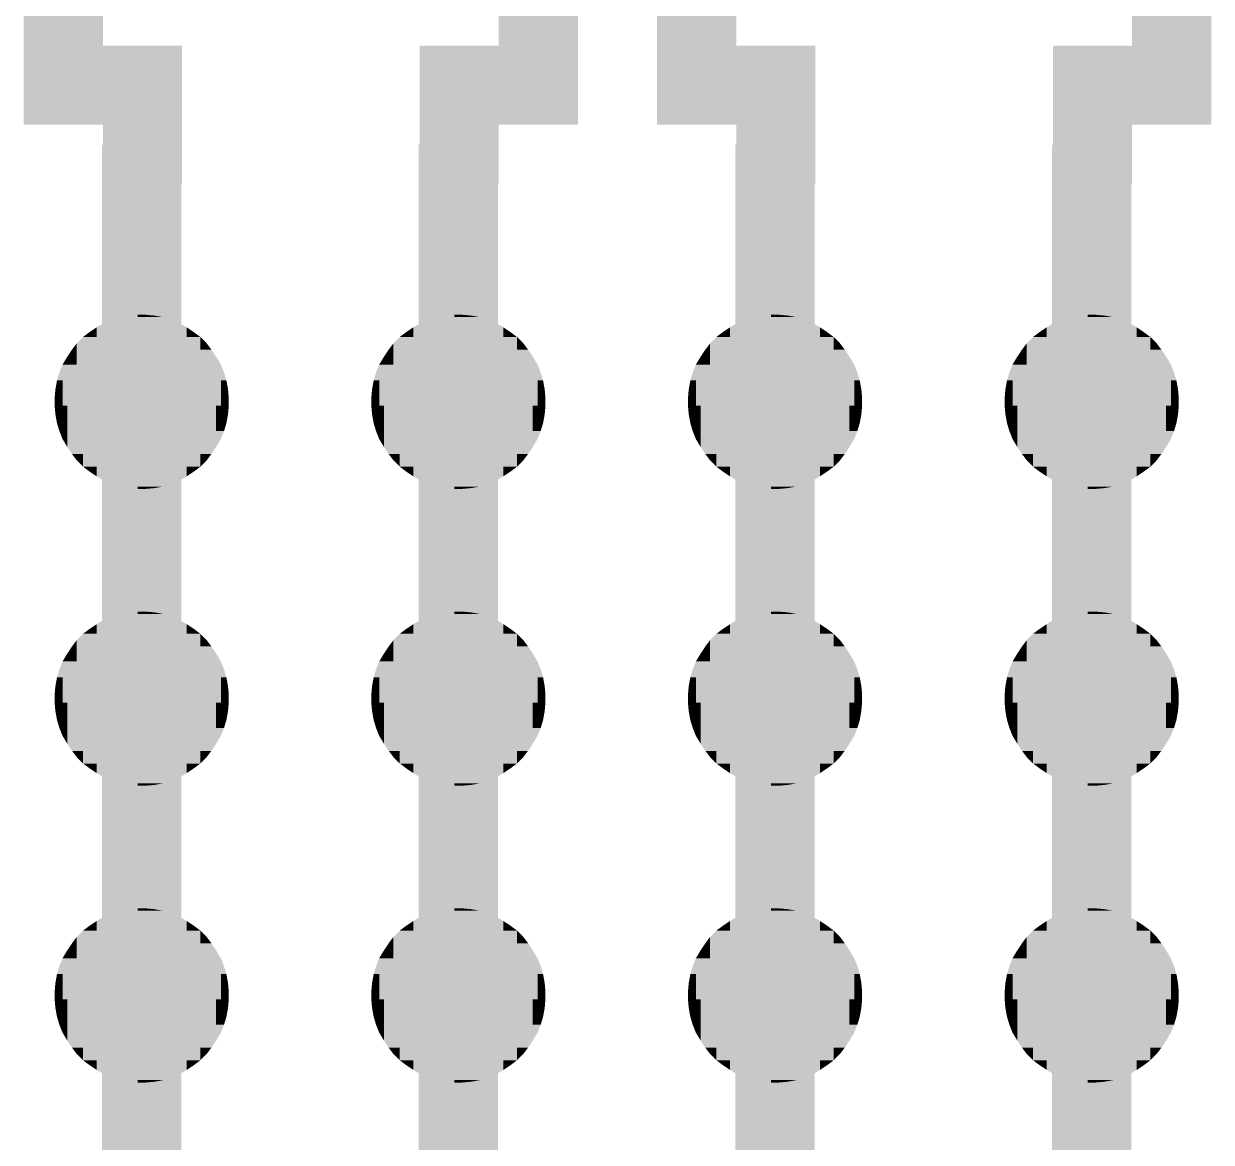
# Model space of a CAD drawing. Extents: x -40166 to 40284, y -45890 to 44060.
# Drawn here: x 4260 to 5760, y 15325 to 16738 of the extents above; entities that cross this region are included whole.
import ezdxf

# ---------------------------------------------------------------- set-up
doc = ezdxf.new("R2010")
doc.units = 0
for name, color, linetype in [('10', 12, 'CONTINUOUS'), ('11', 13, 'CONTINUOUS'), ('12', 14, 'CONTINUOUS'), ('13', 15, 'CONTINUOUS'), ('14', 16, 'CONTINUOUS'), ('15', 17, 'CONTINUOUS'), ('16', 18, 'CONTINUOUS'), ('17', 19, 'CONTINUOUS'), ('18', 20, 'CONTINUOUS'), ('19', 21, 'CONTINUOUS'), ('20', 22, 'CONTINUOUS'), ('21', 23, 'CONTINUOUS'), ('22', 24, 'CONTINUOUS'), ('23', 25, 'CONTINUOUS'), ('24', 26, 'CONTINUOUS'), ('25', 27, 'CONTINUOUS'), ('26', 28, 'CONTINUOUS'), ('27', 29, 'CONTINUOUS'), ('28', 30, 'CONTINUOUS'), ('29', 31, 'CONTINUOUS'), ('3', 6, 'CONTINUOUS'), ('30', 32, 'CONTINUOUS'), ('31', 33, 'CONTINUOUS'), ('32', 34, 'CONTINUOUS'), ('33', 35, 'CONTINUOUS'), ('34', 36, 'CONTINUOUS'), ('35', 37, 'CONTINUOUS'), ('36', 38, 'CONTINUOUS'), ('37', 39, 'CONTINUOUS'), ('38', 40, 'CONTINUOUS'), ('39', 41, 'CONTINUOUS'), ('40', 42, 'CONTINUOUS'), ('41', 43, 'CONTINUOUS'), ('42', 44, 'CONTINUOUS'), ('43', 45, 'CONTINUOUS'), ('44', 46, 'CONTINUOUS'), ('45', 47, 'CONTINUOUS'), ('46', 48, 'CONTINUOUS'), ('47', 49, 'CONTINUOUS'), ('48', 50, 'CONTINUOUS'), ('49', 51, 'CONTINUOUS'), ('5', 7, 'CONTINUOUS'), ('50', 52, 'CONTINUOUS'), ('6', 8, 'CONTINUOUS'), ('7', 9, 'CONTINUOUS'), ('8', 10, 'CONTINUOUS'), ('9', 11, 'CONTINUOUS'), ('L1D0_square', 2, 'CONTINUOUS'), ('L2D0_round', 3, 'CONTINUOUS')]:
    doc.layers.add(name, color=color, linetype=linetype)

# ---------------------------------------------------------------- blocks, each defined once
blk = doc.blocks.new('CIRCLE$5')
at = {"layer": 'L1D0_square'}
for points in [[(-47, 100), (-37, 104), (-27, 100), (-27, 107)], [(-27, 107), (-16, 109), (-5, 107), (-5, 110)], [(-27, 94), (-27, 107), (-5, 94), (-5, 107)], [(-5, 107), (-5, 110), (5, 107), (5, 110)], [(-5, 94), (-5, 107), (27, 94), (27, 107)], [(5, 107), (5, 110), (16, 107), (16, 109)], [(16, 107), (16, 109), (27, 107)], [(27, 100), (27, 107), (47, 100), (37, 104)], [(-74, 82), (-66, 88), (-57, 82), (-57, 94)], [(-57, 94), (-47, 100), (-27, 94), (-27, 100)], [(-57, 74), (-57, 94), (-5, 74), (-5, 94)], [(-5, 82), (-5, 94), (57, 82), (57, 94)], [(27, 94), (27, 100), (57, 94), (47, 100)], [(57, 82), (57, 94), (74, 82), (66, 88)], [(-82, 74), (-74, 82), (-57, 74), (-57, 82)], [(-5, 66), (-5, 82), (74, 66), (74, 82)], [(74, 66), (74, 82), (88, 66), (82, 74)], [(-94, 57), (-88, 66), (-82, 57), (-82, 74)], [(-82, 47), (-82, 74), (-5, 47), (-5, 74)], [(-5, 47), (-5, 66), (88, 47), (88, 66)], [(88, 47), (88, 66), (100, 47), (94, 57)], [(-107, 27), (-104, 37), (-100, 27), (-100, 47)], [(-100, 47), (-94, 57), (-82, 47), (-82, 57)], [(-100, -5), (-100, 47), (100, -5), (100, 47)], [(100, 27), (100, 47), (107, 27), (104, 37)], [(-110, 5), (-109, 16), (-100, 5), (-100, 16)], [(-109, 16), (-107, 27), (-100, 16), (-100, 27)], [(100, 16), (100, 27), (109, 16), (107, 27)], [(100, 5), (100, 16), (110, 5), (109, 16)], [(-110, -5), (-110, 5), (-100, -5), (-100, 5)], [(100, -5), (100, 5), (110, -5), (110, 5)], [(-109, -16), (-110, -5), (-94, -16), (-94, -5)], [(-94, -57), (-94, -5), (94, -57), (94, -5)], [(94, -16), (94, -5), (109, -16), (110, -5)], [(-107, -27), (-109, -16), (-94, -27), (-94, -16)], [(-104, -37), (-107, -27), (-94, -37), (-94, -27)], [(94, -27), (94, -16), (107, -27), (109, -16)], [(94, -37), (94, -27), (104, -37), (107, -27)], [(-100, -47), (-104, -37), (-94, -47), (-94, -37)], [(94, -57), (94, -37), (100, -47), (104, -37)], [(-94, -57), (-100, -47), (-94, -47)], [(-88, -66), (-94, -57), (-74, -66), (-74, -57)], [(-74, -82), (-74, -57), (-5, -82), (-5, -57)], [(-5, -82), (-5, -57), (74, -82), (74, -57)], [(74, -66), (74, -57), (88, -66), (94, -57)], [(-82, -74), (-88, -66), (-74, -74), (-74, -66)], [(-74, -82), (-82, -74), (-74, -74)], [(74, -82), (74, -66), (82, -74), (88, -66)], [(-57, -94), (-66, -88), (-57, -82), (-74, -82)], [(-57, -94), (-57, -82), (-5, -94), (-5, -82)], [(-5, -94), (-5, -82), (57, -94), (57, -82)], [(57, -94), (57, -82), (66, -88), (74, -82)], [(-47, -100), (-57, -94), (-27, -100), (-27, -94)], [(-27, -107), (-37, -104), (-27, -100), (-47, -100)], [(-27, -107), (-27, -94), (-5, -107), (-5, -94)], [(-5, -107), (-5, -94), (27, -107), (27, -94)], [(27, -100), (27, -94), (47, -100), (57, -94)], [(27, -107), (27, -100), (37, -104), (47, -100)], [(-5, -110), (-16, -109), (-5, -107), (-27, -107)], [(-5, -110), (-5, -107), (5, -110), (5, -107)], [(5, -110), (5, -107), (16, -109), (16, -107)], [(16, -109), (16, -107), (27, -107)]]:
    blk.add_solid(points, dxfattribs=at)
blk = doc.blocks.new('chamber')
at = {"layer": '10'}
for points in [[(-85, -250), (-85, 25), (-84, -250), (-84, 25)], [(-67, -250), (-67, 25), (-66, -250), (-66, 25)]]:
    blk.add_solid(points, dxfattribs=at)
at = {"layer": '11'}
for points in [[(-86, -250), (-86, 25), (-85, -250), (-85, 25)], [(-66, -250), (-66, 25), (-65, -250), (-65, 25)]]:
    blk.add_solid(points, dxfattribs=at)
at = {"layer": '12'}
for points in [[(-87, -250), (-87, 25), (-86, -250), (-86, 25)], [(-65, -250), (-65, 25), (-64, -250), (-64, 25)]]:
    blk.add_solid(points, dxfattribs=at)
at = {"layer": '13'}
for points in [[(-88, -250), (-88, 25), (-87, -250), (-87, 25)], [(-64, -250), (-64, 25), (-63, -250), (-63, 25)]]:
    blk.add_solid(points, dxfattribs=at)
at = {"layer": '14'}
for points in [[(-89, -250), (-89, 25), (-88, -250), (-88, 25)], [(-63, -250), (-63, 25), (-62, -250), (-62, 25)]]:
    blk.add_solid(points, dxfattribs=at)
at = {"layer": '15'}
for points in [[(-90, -250), (-90, 25), (-89, -250), (-89, 25)], [(-62, -250), (-62, 25), (-61, -250), (-61, 25)]]:
    blk.add_solid(points, dxfattribs=at)
at = {"layer": '16'}
for points in [[(-91, -250), (-91, 25), (-90, -250), (-90, 25)], [(-61, -250), (-61, 25), (-60, -250), (-60, 25)]]:
    blk.add_solid(points, dxfattribs=at)
at = {"layer": '17'}
for points in [[(-92, -250), (-92, 25), (-91, -250), (-91, 25)], [(-60, -250), (-60, 25), (-59, -250), (-59, 25)]]:
    blk.add_solid(points, dxfattribs=at)
at = {"layer": '18'}
for points in [[(-93, -250), (-93, 25), (-92, -250), (-92, 25)], [(-59, -250), (-59, 25), (-58, -250), (-58, 25)]]:
    blk.add_solid(points, dxfattribs=at)
at = {"layer": '19'}
for points in [[(-94, -250), (-94, 25), (-93, -250), (-93, 25)], [(-58, -250), (-58, 25), (-57, -250), (-57, 25)]]:
    blk.add_solid(points, dxfattribs=at)
at = {"layer": '20'}
for points in [[(-95, -250), (-95, 25), (-94, -250), (-94, 25)], [(-57, -250), (-57, 25), (-56, -250), (-56, 25)]]:
    blk.add_solid(points, dxfattribs=at)
at = {"layer": '21'}
for points in [[(-96, -250), (-96, 25), (-95, -250), (-95, 25)], [(-56, -250), (-56, 25), (-55, -250), (-55, 25)]]:
    blk.add_solid(points, dxfattribs=at)
at = {"layer": '22'}
for points in [[(-97, -250), (-97, 25), (-96, -250), (-96, 25)], [(-55, -250), (-55, 25), (-54, -250), (-54, 25)]]:
    blk.add_solid(points, dxfattribs=at)
at = {"layer": '23'}
for points in [[(-98, -250), (-98, 25), (-97, -250), (-97, 25)], [(-54, -250), (-54, 25), (-53, -250), (-53, 25)]]:
    blk.add_solid(points, dxfattribs=at)
at = {"layer": '24'}
for points in [[(-99, -250), (-99, 25), (-98, -250), (-98, 25)], [(-53, -250), (-53, 25), (-52, -250), (-52, 25)]]:
    blk.add_solid(points, dxfattribs=at)
at = {"layer": '25'}
for points in [[(-100, -250), (-100, 25), (-99, -250), (-99, 25)], [(-52, -250), (-52, 25), (-51, -250), (-51, 25)]]:
    blk.add_solid(points, dxfattribs=at)
at = {"layer": '26'}
for points in [[(-101, -250), (-101, 25), (-100, -250), (-100, 25)], [(-51, -250), (-51, 25), (-50, -250), (-50, 25)]]:
    blk.add_solid(points, dxfattribs=at)
at = {"layer": '27'}
for points in [[(-102, -250), (-102, 25), (-101, -250), (-101, 25)], [(-50, -250), (-50, 25), (-49, -250), (-49, 25)]]:
    blk.add_solid(points, dxfattribs=at)
at = {"layer": '28'}
for points in [[(-103, -250), (-103, 25), (-102, -250), (-102, 25)], [(-49, -250), (-49, 25), (-48, -250), (-48, 25)]]:
    blk.add_solid(points, dxfattribs=at)
at = {"layer": '29'}
for points in [[(-104, -250), (-104, 25), (-103, -250), (-103, 25)], [(-48, -250), (-48, 25), (-47, -250), (-47, 25)]]:
    blk.add_solid(points, dxfattribs=at)
at = {"layer": '3'}
for points in [[(-78, -250), (-78, 25), (-76, -250), (-76, 25)], [(-75, -250), (-75, 25), (-73, -250), (-73, 25)]]:
    blk.add_solid(points, dxfattribs=at)
at = {"layer": '30'}
for points in [[(-105, -250), (-105, 25), (-104, -250), (-104, 25)], [(-47, -250), (-47, 25), (-46, -250), (-46, 25)]]:
    blk.add_solid(points, dxfattribs=at)
at = {"layer": '31'}
for points in [[(-106, -250), (-106, 25), (-105, -250), (-105, 25)], [(-46, -250), (-46, 25), (-45, -250), (-45, 25)]]:
    blk.add_solid(points, dxfattribs=at)
at = {"layer": '32'}
for points in [[(-107, -250), (-107, 25), (-106, -250), (-106, 25)], [(-45, -250), (-45, 25), (-44, -250), (-44, 25)]]:
    blk.add_solid(points, dxfattribs=at)
at = {"layer": '33'}
for points in [[(-108, -250), (-108, 25), (-107, -250), (-107, 25)], [(-44, -250), (-44, 25), (-43, -250), (-43, 25)]]:
    blk.add_solid(points, dxfattribs=at)
at = {"layer": '34'}
for points in [[(-109, -250), (-109, 25), (-108, -250), (-108, 25)], [(-43, -250), (-43, 25), (-42, -250), (-42, 25)]]:
    blk.add_solid(points, dxfattribs=at)
at = {"layer": '35'}
for points in [[(-110, -250), (-110, 25), (-109, -250), (-109, 25)], [(-42, -250), (-42, 25), (-41, -250), (-41, 25)]]:
    blk.add_solid(points, dxfattribs=at)
at = {"layer": '36'}
for points in [[(-111, -250), (-111, 25), (-110, -250), (-110, 25)], [(-41, -250), (-41, 25), (-40, -250), (-40, 25)]]:
    blk.add_solid(points, dxfattribs=at)
at = {"layer": '37'}
for points in [[(-112, -250), (-112, 25), (-111, -250), (-111, 25)], [(-40, -250), (-40, 25), (-39, -250), (-39, 25)]]:
    blk.add_solid(points, dxfattribs=at)
at = {"layer": '38'}
for points in [[(-113, -250), (-113, 25), (-112, -250), (-112, 25)], [(-39, -250), (-39, 25), (-38, -250), (-38, 25)]]:
    blk.add_solid(points, dxfattribs=at)
at = {"layer": '39'}
for points in [[(-114, -250), (-114, 25), (-113, -250), (-113, 25)], [(-38, -250), (-38, 25), (-37, -250), (-37, 25)]]:
    blk.add_solid(points, dxfattribs=at)
at = {"layer": '40'}
for points in [[(-115, -250), (-115, 25), (-114, -250), (-114, 25)], [(-37, -250), (-37, 25), (-36, -250), (-36, 25)]]:
    blk.add_solid(points, dxfattribs=at)
at = {"layer": '41'}
for points in [[(-116, -250), (-116, 25), (-115, -250), (-115, 25)], [(-36, -250), (-36, 25), (-35, -250), (-35, 25)]]:
    blk.add_solid(points, dxfattribs=at)
at = {"layer": '42'}
for points in [[(-117, -250), (-117, 25), (-116, -250), (-116, 25)], [(-35, -250), (-35, 25), (-34, -250), (-34, 25)]]:
    blk.add_solid(points, dxfattribs=at)
at = {"layer": '43'}
for points in [[(-118, -250), (-118, 25), (-117, -250), (-117, 25)], [(-34, -250), (-34, 25), (-33, -250), (-33, 25)]]:
    blk.add_solid(points, dxfattribs=at)
at = {"layer": '44'}
for points in [[(-119, -250), (-119, 25), (-118, -250), (-118, 25)], [(-33, -250), (-33, 25), (-32, -250), (-32, 25)]]:
    blk.add_solid(points, dxfattribs=at)
at = {"layer": '45'}
for points in [[(-120, -250), (-120, 25), (-119, -250), (-119, 25)], [(-32, -250), (-32, 25), (-31, -250), (-31, 25)]]:
    blk.add_solid(points, dxfattribs=at)
at = {"layer": '46'}
for points in [[(-121, -250), (-121, 25), (-120, -250), (-120, 25)], [(-31, -250), (-31, 25), (-30, -250), (-30, 25)]]:
    blk.add_solid(points, dxfattribs=at)
at = {"layer": '47'}
for points in [[(-122, -250), (-122, 25), (-121, -250), (-121, 25)], [(-30, -250), (-30, 25), (-29, -250), (-29, 25)]]:
    blk.add_solid(points, dxfattribs=at)
at = {"layer": '48'}
for points in [[(-123, -250), (-123, 25), (-122, -250), (-122, 25)], [(-29, -250), (-29, 25), (-28, -250), (-28, 25)]]:
    blk.add_solid(points, dxfattribs=at)
at = {"layer": '49'}
for points in [[(-124, -250), (-124, 25), (-123, -250), (-123, 25)], [(-28, -250), (-28, 25), (-27, -250), (-27, 25)]]:
    blk.add_solid(points, dxfattribs=at)
at = {"layer": '5'}
for points in [[(-80, -250), (-80, 25), (-78, -250), (-78, 25)], [(-73, -250), (-73, 25), (-71, -250), (-71, 25)]]:
    blk.add_solid(points, dxfattribs=at)
at = {"layer": '50'}
for points in [[(-125, -250), (-125, 25), (-124, -250), (-124, 25)], [(-27, -250), (-27, 25), (-26, -250), (-26, 25)], [(-26, -250), (-26, 25), (-25, -250), (-25, 25)]]:
    blk.add_solid(points, dxfattribs=at)
at = {"layer": '6'}
for points in [[(-81, -250), (-81, 25), (-80, -250), (-80, 25)], [(-71, -250), (-71, 25), (-70, -250), (-70, 25)]]:
    blk.add_solid(points, dxfattribs=at)
at = {"layer": '7'}
for points in [[(-82, -250), (-82, 25), (-81, -250), (-81, 25)], [(-70, -250), (-70, 25), (-69, -250), (-69, 25)]]:
    blk.add_solid(points, dxfattribs=at)
at = {"layer": '8'}
for points in [[(-83, -250), (-83, 25), (-82, -250), (-82, 25)], [(-69, -250), (-69, 25), (-68, -250), (-68, 25)]]:
    blk.add_solid(points, dxfattribs=at)
at = {"layer": '9'}
for points in [[(-84, -250), (-84, 25), (-83, -250), (-83, 25)], [(-68, -250), (-68, 25), (-67, -250), (-67, 25)]]:
    blk.add_solid(points, dxfattribs=at)
at = {"layer": 'L2D0_round'}
blk.add_solid([(-125, -250), (-125, 25), (-25, -250), (-25, 25)], dxfattribs=at)
blk.add_blockref('CIRCLE$5', (-75, 75))
blk = doc.blocks.new('device')
at = {"layer": '10'}
for points in [[(316, -725), (316, -450), (317, -725), (317, -450)], [(334, -725), (334, -450), (335, -725), (335, -450)], [(716, -725), (716, -450), (717, -725), (717, -450)], [(734, -725), (734, -450), (735, -725), (735, -450)], [(1116, -725), (1116, -450), (1117, -725), (1117, -450)], [(1134, -725), (1134, -450), (1135, -725), (1135, -450)], [(1516, -725), (1516, -450), (1517, -725), (1517, -450)], [(1534, -725), (1534, -450), (1535, -725), (1535, -450)]]:
    blk.add_solid(points, dxfattribs=at)
at = {"layer": '11'}
for points in [[(315, -725), (315, -450), (316, -725), (316, -450)], [(335, -725), (335, -450), (336, -725), (336, -450)], [(715, -725), (715, -450), (716, -725), (716, -450)], [(735, -725), (735, -450), (736, -725), (736, -450)], [(1115, -725), (1115, -450), (1116, -725), (1116, -450)], [(1135, -725), (1135, -450), (1136, -725), (1136, -450)], [(1515, -725), (1515, -450), (1516, -725), (1516, -450)], [(1535, -725), (1535, -450), (1536, -725), (1536, -450)]]:
    blk.add_solid(points, dxfattribs=at)
at = {"layer": '12'}
for points in [[(314, -725), (314, -450), (315, -725), (315, -450)], [(336, -725), (336, -450), (337, -725), (337, -450)], [(714, -725), (714, -450), (715, -725), (715, -450)], [(736, -725), (736, -450), (737, -725), (737, -450)], [(1114, -725), (1114, -450), (1115, -725), (1115, -450)], [(1136, -725), (1136, -450), (1137, -725), (1137, -450)], [(1514, -725), (1514, -450), (1515, -725), (1515, -450)], [(1536, -725), (1536, -450), (1537, -725), (1537, -450)]]:
    blk.add_solid(points, dxfattribs=at)
at = {"layer": '13'}
for points in [[(313, -725), (313, -450), (314, -725), (314, -450)], [(337, -725), (337, -450), (338, -725), (338, -450)], [(713, -725), (713, -450), (714, -725), (714, -450)], [(737, -725), (737, -450), (738, -725), (738, -450)], [(1113, -725), (1113, -450), (1114, -725), (1114, -450)], [(1137, -725), (1137, -450), (1138, -725), (1138, -450)], [(1513, -725), (1513, -450), (1514, -725), (1514, -450)], [(1537, -725), (1537, -450), (1538, -725), (1538, -450)]]:
    blk.add_solid(points, dxfattribs=at)
at = {"layer": '14'}
for points in [[(312, -725), (312, -450), (313, -725), (313, -450)], [(338, -725), (338, -450), (339, -725), (339, -450)], [(712, -725), (712, -450), (713, -725), (713, -450)], [(738, -725), (738, -450), (739, -725), (739, -450)], [(1112, -725), (1112, -450), (1113, -725), (1113, -450)], [(1138, -725), (1138, -450), (1139, -725), (1139, -450)], [(1512, -725), (1512, -450), (1513, -725), (1513, -450)], [(1538, -725), (1538, -450), (1539, -725), (1539, -450)]]:
    blk.add_solid(points, dxfattribs=at)
at = {"layer": '15'}
for points in [[(311, -725), (311, -450), (312, -725), (312, -450)], [(339, -725), (339, -450), (340, -725), (340, -450)], [(711, -725), (711, -450), (712, -725), (712, -450)], [(739, -725), (739, -450), (740, -725), (740, -450)], [(1111, -725), (1111, -450), (1112, -725), (1112, -450)], [(1139, -725), (1139, -450), (1140, -725), (1140, -450)], [(1511, -725), (1511, -450), (1512, -725), (1512, -450)], [(1539, -725), (1539, -450), (1540, -725), (1540, -450)]]:
    blk.add_solid(points, dxfattribs=at)
at = {"layer": '16'}
for points in [[(310, -725), (310, -450), (311, -725), (311, -450)], [(340, -725), (340, -450), (341, -725), (341, -450)], [(710, -725), (710, -450), (711, -725), (711, -450)], [(740, -725), (740, -450), (741, -725), (741, -450)], [(1110, -725), (1110, -450), (1111, -725), (1111, -450)], [(1140, -725), (1140, -450), (1141, -725), (1141, -450)], [(1510, -725), (1510, -450), (1511, -725), (1511, -450)], [(1540, -725), (1540, -450), (1541, -725), (1541, -450)]]:
    blk.add_solid(points, dxfattribs=at)
at = {"layer": '17'}
for points in [[(309, -725), (309, -450), (310, -725), (310, -450)], [(341, -725), (341, -450), (342, -725), (342, -450)], [(709, -725), (709, -450), (710, -725), (710, -450)], [(741, -725), (741, -450), (742, -725), (742, -450)], [(1109, -725), (1109, -450), (1110, -725), (1110, -450)], [(1141, -725), (1141, -450), (1142, -725), (1142, -450)], [(1509, -725), (1509, -450), (1510, -725), (1510, -450)], [(1541, -725), (1541, -450), (1542, -725), (1542, -450)]]:
    blk.add_solid(points, dxfattribs=at)
at = {"layer": '18'}
for points in [[(308, -725), (308, -450), (309, -725), (309, -450)], [(342, -725), (342, -450), (343, -725), (343, -450)], [(708, -725), (708, -450), (709, -725), (709, -450)], [(742, -725), (742, -450), (743, -725), (743, -450)], [(1108, -725), (1108, -450), (1109, -725), (1109, -450)], [(1142, -725), (1142, -450), (1143, -725), (1143, -450)], [(1508, -725), (1508, -450), (1509, -725), (1509, -450)], [(1542, -725), (1542, -450), (1543, -725), (1543, -450)]]:
    blk.add_solid(points, dxfattribs=at)
at = {"layer": '19'}
for points in [[(307, -725), (307, -450), (308, -725), (308, -450)], [(343, -725), (343, -450), (344, -725), (344, -450)], [(707, -725), (707, -450), (708, -725), (708, -450)], [(743, -725), (743, -450), (744, -725), (744, -450)], [(1107, -725), (1107, -450), (1108, -725), (1108, -450)], [(1143, -725), (1143, -450), (1144, -725), (1144, -450)], [(1507, -725), (1507, -450), (1508, -725), (1508, -450)], [(1543, -725), (1543, -450), (1544, -725), (1544, -450)]]:
    blk.add_solid(points, dxfattribs=at)
at = {"layer": '20'}
for points in [[(306, -725), (306, -450), (307, -725), (307, -450)], [(344, -725), (344, -450), (345, -725), (345, -450)], [(706, -725), (706, -450), (707, -725), (707, -450)], [(744, -725), (744, -450), (745, -725), (745, -450)], [(1106, -725), (1106, -450), (1107, -725), (1107, -450)], [(1144, -725), (1144, -450), (1145, -725), (1145, -450)], [(1506, -725), (1506, -450), (1507, -725), (1507, -450)], [(1544, -725), (1544, -450), (1545, -725), (1545, -450)]]:
    blk.add_solid(points, dxfattribs=at)
at = {"layer": '21'}
for points in [[(305, -725), (305, -450), (306, -725), (306, -450)], [(345, -725), (345, -450), (346, -725), (346, -450)], [(705, -725), (705, -450), (706, -725), (706, -450)], [(745, -725), (745, -450), (746, -725), (746, -450)], [(1105, -725), (1105, -450), (1106, -725), (1106, -450)], [(1145, -725), (1145, -450), (1146, -725), (1146, -450)], [(1505, -725), (1505, -450), (1506, -725), (1506, -450)], [(1545, -725), (1545, -450), (1546, -725), (1546, -450)]]:
    blk.add_solid(points, dxfattribs=at)
at = {"layer": '22'}
for points in [[(304, -725), (304, -450), (305, -725), (305, -450)], [(346, -725), (346, -450), (347, -725), (347, -450)], [(704, -725), (704, -450), (705, -725), (705, -450)], [(746, -725), (746, -450), (747, -725), (747, -450)], [(1104, -725), (1104, -450), (1105, -725), (1105, -450)], [(1146, -725), (1146, -450), (1147, -725), (1147, -450)], [(1504, -725), (1504, -450), (1505, -725), (1505, -450)], [(1546, -725), (1546, -450), (1547, -725), (1547, -450)]]:
    blk.add_solid(points, dxfattribs=at)
at = {"layer": '23'}
for points in [[(303, -725), (303, -450), (304, -725), (304, -450)], [(347, -725), (347, -450), (348, -725), (348, -450)], [(703, -725), (703, -450), (704, -725), (704, -450)], [(747, -725), (747, -450), (748, -725), (748, -450)], [(1103, -725), (1103, -450), (1104, -725), (1104, -450)], [(1147, -725), (1147, -450), (1148, -725), (1148, -450)], [(1503, -725), (1503, -450), (1504, -725), (1504, -450)], [(1547, -725), (1547, -450), (1548, -725), (1548, -450)]]:
    blk.add_solid(points, dxfattribs=at)
at = {"layer": '24'}
for points in [[(302, -725), (302, -450), (303, -725), (303, -450)], [(348, -725), (348, -450), (349, -725), (349, -450)], [(702, -725), (702, -450), (703, -725), (703, -450)], [(748, -725), (748, -450), (749, -725), (749, -450)], [(1102, -725), (1102, -450), (1103, -725), (1103, -450)], [(1148, -725), (1148, -450), (1149, -725), (1149, -450)], [(1502, -725), (1502, -450), (1503, -725), (1503, -450)], [(1548, -725), (1548, -450), (1549, -725), (1549, -450)]]:
    blk.add_solid(points, dxfattribs=at)
at = {"layer": '25'}
for points in [[(301, -725), (301, -450), (302, -725), (302, -450)], [(349, -725), (349, -450), (350, -725), (350, -450)], [(701, -725), (701, -450), (702, -725), (702, -450)], [(749, -725), (749, -450), (750, -725), (750, -450)], [(1101, -725), (1101, -450), (1102, -725), (1102, -450)], [(1149, -725), (1149, -450), (1150, -725), (1150, -450)], [(1501, -725), (1501, -450), (1502, -725), (1502, -450)], [(1549, -725), (1549, -450), (1550, -725), (1550, -450)]]:
    blk.add_solid(points, dxfattribs=at)
at = {"layer": '26'}
for points in [[(300, -725), (300, -450), (301, -725), (301, -450)], [(350, -725), (350, -450), (351, -725), (351, -450)], [(700, -725), (700, -450), (701, -725), (701, -450)], [(750, -725), (750, -450), (751, -725), (751, -450)], [(1100, -725), (1100, -450), (1101, -725), (1101, -450)], [(1150, -725), (1150, -450), (1151, -725), (1151, -450)], [(1500, -725), (1500, -450), (1501, -725), (1501, -450)], [(1550, -725), (1550, -450), (1551, -725), (1551, -450)]]:
    blk.add_solid(points, dxfattribs=at)
at = {"layer": '27'}
for points in [[(299, -725), (299, -450), (300, -725), (300, -450)], [(351, -725), (351, -450), (352, -725), (352, -450)], [(699, -725), (699, -450), (700, -725), (700, -450)], [(751, -725), (751, -450), (752, -725), (752, -450)], [(1099, -725), (1099, -450), (1100, -725), (1100, -450)], [(1151, -725), (1151, -450), (1152, -725), (1152, -450)], [(1499, -725), (1499, -450), (1500, -725), (1500, -450)], [(1551, -725), (1551, -450), (1552, -725), (1552, -450)]]:
    blk.add_solid(points, dxfattribs=at)
at = {"layer": '28'}
for points in [[(298, -725), (298, -450), (299, -725), (299, -450)], [(352, -725), (352, -450), (353, -725), (353, -450)], [(698, -725), (698, -450), (699, -725), (699, -450)], [(752, -725), (752, -450), (753, -725), (753, -450)], [(1098, -725), (1098, -450), (1099, -725), (1099, -450)], [(1152, -725), (1152, -450), (1153, -725), (1153, -450)], [(1498, -725), (1498, -450), (1499, -725), (1499, -450)], [(1552, -725), (1552, -450), (1553, -725), (1553, -450)]]:
    blk.add_solid(points, dxfattribs=at)
at = {"layer": '29'}
for points in [[(297, -725), (297, -450), (298, -725), (298, -450)], [(353, -725), (353, -450), (354, -725), (354, -450)], [(697, -725), (697, -450), (698, -725), (698, -450)], [(753, -725), (753, -450), (754, -725), (754, -450)], [(1097, -725), (1097, -450), (1098, -725), (1098, -450)], [(1153, -725), (1153, -450), (1154, -725), (1154, -450)], [(1497, -725), (1497, -450), (1498, -725), (1498, -450)], [(1553, -725), (1553, -450), (1554, -725), (1554, -450)]]:
    blk.add_solid(points, dxfattribs=at)
at = {"layer": '3'}
for points in [[(323, -725), (323, -450), (325, -725), (325, -450)], [(326, -725), (326, -450), (328, -725), (328, -450)], [(723, -725), (723, -450), (725, -725), (725, -450)], [(726, -725), (726, -450), (728, -725), (728, -450)], [(1123, -725), (1123, -450), (1125, -725), (1125, -450)], [(1126, -725), (1126, -450), (1128, -725), (1128, -450)], [(1523, -725), (1523, -450), (1525, -725), (1525, -450)], [(1526, -725), (1526, -450), (1528, -725), (1528, -450)]]:
    blk.add_solid(points, dxfattribs=at)
at = {"layer": '30'}
for points in [[(296, -725), (296, -450), (297, -725), (297, -450)], [(354, -725), (354, -450), (355, -725), (355, -450)], [(696, -725), (696, -450), (697, -725), (697, -450)], [(754, -725), (754, -450), (755, -725), (755, -450)], [(1096, -725), (1096, -450), (1097, -725), (1097, -450)], [(1154, -725), (1154, -450), (1155, -725), (1155, -450)], [(1496, -725), (1496, -450), (1497, -725), (1497, -450)], [(1554, -725), (1554, -450), (1555, -725), (1555, -450)]]:
    blk.add_solid(points, dxfattribs=at)
at = {"layer": '31'}
for points in [[(295, -725), (295, -450), (296, -725), (296, -450)], [(355, -725), (355, -450), (356, -725), (356, -450)], [(695, -725), (695, -450), (696, -725), (696, -450)], [(755, -725), (755, -450), (756, -725), (756, -450)], [(1095, -725), (1095, -450), (1096, -725), (1096, -450)], [(1155, -725), (1155, -450), (1156, -725), (1156, -450)], [(1495, -725), (1495, -450), (1496, -725), (1496, -450)], [(1555, -725), (1555, -450), (1556, -725), (1556, -450)]]:
    blk.add_solid(points, dxfattribs=at)
at = {"layer": '32'}
for points in [[(294, -725), (294, -450), (295, -725), (295, -450)], [(356, -725), (356, -450), (357, -725), (357, -450)], [(694, -725), (694, -450), (695, -725), (695, -450)], [(756, -725), (756, -450), (757, -725), (757, -450)], [(1094, -725), (1094, -450), (1095, -725), (1095, -450)], [(1156, -725), (1156, -450), (1157, -725), (1157, -450)], [(1494, -725), (1494, -450), (1495, -725), (1495, -450)], [(1556, -725), (1556, -450), (1557, -725), (1557, -450)]]:
    blk.add_solid(points, dxfattribs=at)
at = {"layer": '33'}
for points in [[(293, -725), (293, -450), (294, -725), (294, -450)], [(357, -725), (357, -450), (358, -725), (358, -450)], [(693, -725), (693, -450), (694, -725), (694, -450)], [(757, -725), (757, -450), (758, -725), (758, -450)], [(1093, -725), (1093, -450), (1094, -725), (1094, -450)], [(1157, -725), (1157, -450), (1158, -725), (1158, -450)], [(1493, -725), (1493, -450), (1494, -725), (1494, -450)], [(1557, -725), (1557, -450), (1558, -725), (1558, -450)]]:
    blk.add_solid(points, dxfattribs=at)
at = {"layer": '34'}
for points in [[(292, -725), (292, -450), (293, -725), (293, -450)], [(358, -725), (358, -450), (359, -725), (359, -450)], [(692, -725), (692, -450), (693, -725), (693, -450)], [(758, -725), (758, -450), (759, -725), (759, -450)], [(1092, -725), (1092, -450), (1093, -725), (1093, -450)], [(1158, -725), (1158, -450), (1159, -725), (1159, -450)], [(1492, -725), (1492, -450), (1493, -725), (1493, -450)], [(1558, -725), (1558, -450), (1559, -725), (1559, -450)]]:
    blk.add_solid(points, dxfattribs=at)
at = {"layer": '35'}
for points in [[(291, -725), (291, -450), (292, -725), (292, -450)], [(359, -725), (359, -450), (360, -725), (360, -450)], [(691, -725), (691, -450), (692, -725), (692, -450)], [(759, -725), (759, -450), (760, -725), (760, -450)], [(1091, -725), (1091, -450), (1092, -725), (1092, -450)], [(1159, -725), (1159, -450), (1160, -725), (1160, -450)], [(1491, -725), (1491, -450), (1492, -725), (1492, -450)], [(1559, -725), (1559, -450), (1560, -725), (1560, -450)]]:
    blk.add_solid(points, dxfattribs=at)
at = {"layer": '36'}
for points in [[(290, -725), (290, -450), (291, -725), (291, -450)], [(360, -725), (360, -450), (361, -725), (361, -450)], [(690, -725), (690, -450), (691, -725), (691, -450)], [(760, -725), (760, -450), (761, -725), (761, -450)], [(1090, -725), (1090, -450), (1091, -725), (1091, -450)], [(1160, -725), (1160, -450), (1161, -725), (1161, -450)], [(1490, -725), (1490, -450), (1491, -725), (1491, -450)], [(1560, -725), (1560, -450), (1561, -725), (1561, -450)]]:
    blk.add_solid(points, dxfattribs=at)
at = {"layer": '37'}
for points in [[(289, -725), (289, -450), (290, -725), (290, -450)], [(361, -725), (361, -450), (362, -725), (362, -450)], [(689, -725), (689, -450), (690, -725), (690, -450)], [(761, -725), (761, -450), (762, -725), (762, -450)], [(1089, -725), (1089, -450), (1090, -725), (1090, -450)], [(1161, -725), (1161, -450), (1162, -725), (1162, -450)], [(1489, -725), (1489, -450), (1490, -725), (1490, -450)], [(1561, -725), (1561, -450), (1562, -725), (1562, -450)]]:
    blk.add_solid(points, dxfattribs=at)
at = {"layer": '38'}
for points in [[(288, -725), (288, -450), (289, -725), (289, -450)], [(362, -725), (362, -450), (363, -725), (363, -450)], [(688, -725), (688, -450), (689, -725), (689, -450)], [(762, -725), (762, -450), (763, -725), (763, -450)], [(1088, -725), (1088, -450), (1089, -725), (1089, -450)], [(1162, -725), (1162, -450), (1163, -725), (1163, -450)], [(1488, -725), (1488, -450), (1489, -725), (1489, -450)], [(1562, -725), (1562, -450), (1563, -725), (1563, -450)]]:
    blk.add_solid(points, dxfattribs=at)
at = {"layer": '39'}
for points in [[(287, -725), (287, -450), (288, -725), (288, -450)], [(363, -725), (363, -450), (364, -725), (364, -450)], [(687, -725), (687, -450), (688, -725), (688, -450)], [(763, -725), (763, -450), (764, -725), (764, -450)], [(1087, -725), (1087, -450), (1088, -725), (1088, -450)], [(1163, -725), (1163, -450), (1164, -725), (1164, -450)], [(1487, -725), (1487, -450), (1488, -725), (1488, -450)], [(1563, -725), (1563, -450), (1564, -725), (1564, -450)]]:
    blk.add_solid(points, dxfattribs=at)
at = {"layer": '40'}
for points in [[(286, -725), (286, -450), (287, -725), (287, -450)], [(364, -725), (364, -450), (365, -725), (365, -450)], [(686, -725), (686, -450), (687, -725), (687, -450)], [(764, -725), (764, -450), (765, -725), (765, -450)], [(1086, -725), (1086, -450), (1087, -725), (1087, -450)], [(1164, -725), (1164, -450), (1165, -725), (1165, -450)], [(1486, -725), (1486, -450), (1487, -725), (1487, -450)], [(1564, -725), (1564, -450), (1565, -725), (1565, -450)]]:
    blk.add_solid(points, dxfattribs=at)
at = {"layer": '41'}
for points in [[(285, -725), (285, -450), (286, -725), (286, -450)], [(365, -725), (365, -450), (366, -725), (366, -450)], [(685, -725), (685, -450), (686, -725), (686, -450)], [(765, -725), (765, -450), (766, -725), (766, -450)], [(1085, -725), (1085, -450), (1086, -725), (1086, -450)], [(1165, -725), (1165, -450), (1166, -725), (1166, -450)], [(1485, -725), (1485, -450), (1486, -725), (1486, -450)], [(1565, -725), (1565, -450), (1566, -725), (1566, -450)]]:
    blk.add_solid(points, dxfattribs=at)
at = {"layer": '42'}
for points in [[(284, -725), (284, -450), (285, -725), (285, -450)], [(366, -725), (366, -450), (367, -725), (367, -450)], [(684, -725), (684, -450), (685, -725), (685, -450)], [(766, -725), (766, -450), (767, -725), (767, -450)], [(1084, -725), (1084, -450), (1085, -725), (1085, -450)], [(1166, -725), (1166, -450), (1167, -725), (1167, -450)], [(1484, -725), (1484, -450), (1485, -725), (1485, -450)], [(1566, -725), (1566, -450), (1567, -725), (1567, -450)]]:
    blk.add_solid(points, dxfattribs=at)
at = {"layer": '43'}
for points in [[(283, -725), (283, -450), (284, -725), (284, -450)], [(367, -725), (367, -450), (368, -725), (368, -450)], [(683, -725), (683, -450), (684, -725), (684, -450)], [(767, -725), (767, -450), (768, -725), (768, -450)], [(1083, -725), (1083, -450), (1084, -725), (1084, -450)], [(1167, -725), (1167, -450), (1168, -725), (1168, -450)], [(1483, -725), (1483, -450), (1484, -725), (1484, -450)], [(1567, -725), (1567, -450), (1568, -725), (1568, -450)]]:
    blk.add_solid(points, dxfattribs=at)
at = {"layer": '44'}
for points in [[(282, -725), (282, -450), (283, -725), (283, -450)], [(368, -725), (368, -450), (369, -725), (369, -450)], [(682, -725), (682, -450), (683, -725), (683, -450)], [(768, -725), (768, -450), (769, -725), (769, -450)], [(1082, -725), (1082, -450), (1083, -725), (1083, -450)], [(1168, -725), (1168, -450), (1169, -725), (1169, -450)], [(1482, -725), (1482, -450), (1483, -725), (1483, -450)], [(1568, -725), (1568, -450), (1569, -725), (1569, -450)]]:
    blk.add_solid(points, dxfattribs=at)
at = {"layer": '45'}
for points in [[(281, -725), (281, -450), (282, -725), (282, -450)], [(369, -725), (369, -450), (370, -725), (370, -450)], [(681, -725), (681, -450), (682, -725), (682, -450)], [(769, -725), (769, -450), (770, -725), (770, -450)], [(1081, -725), (1081, -450), (1082, -725), (1082, -450)], [(1169, -725), (1169, -450), (1170, -725), (1170, -450)], [(1481, -725), (1481, -450), (1482, -725), (1482, -450)], [(1569, -725), (1569, -450), (1570, -725), (1570, -450)]]:
    blk.add_solid(points, dxfattribs=at)
at = {"layer": '46'}
for points in [[(280, -725), (280, -450), (281, -725), (281, -450)], [(370, -725), (370, -450), (371, -725), (371, -450)], [(680, -725), (680, -450), (681, -725), (681, -450)], [(770, -725), (770, -450), (771, -725), (771, -450)], [(1080, -725), (1080, -450), (1081, -725), (1081, -450)], [(1170, -725), (1170, -450), (1171, -725), (1171, -450)], [(1480, -725), (1480, -450), (1481, -725), (1481, -450)], [(1570, -725), (1570, -450), (1571, -725), (1571, -450)]]:
    blk.add_solid(points, dxfattribs=at)
at = {"layer": '47'}
for points in [[(279, -725), (279, -450), (280, -725), (280, -450)], [(371, -725), (371, -450), (372, -725), (372, -450)], [(679, -725), (679, -450), (680, -725), (680, -450)], [(771, -725), (771, -450), (772, -725), (772, -450)], [(1079, -725), (1079, -450), (1080, -725), (1080, -450)], [(1171, -725), (1171, -450), (1172, -725), (1172, -450)], [(1479, -725), (1479, -450), (1480, -725), (1480, -450)], [(1571, -725), (1571, -450), (1572, -725), (1572, -450)]]:
    blk.add_solid(points, dxfattribs=at)
at = {"layer": '48'}
for points in [[(278, -725), (278, -450), (279, -725), (279, -450)], [(372, -725), (372, -450), (373, -725), (373, -450)], [(678, -725), (678, -450), (679, -725), (679, -450)], [(772, -725), (772, -450), (773, -725), (773, -450)], [(1078, -725), (1078, -450), (1079, -725), (1079, -450)], [(1172, -725), (1172, -450), (1173, -725), (1173, -450)], [(1478, -725), (1478, -450), (1479, -725), (1479, -450)], [(1572, -725), (1572, -450), (1573, -725), (1573, -450)]]:
    blk.add_solid(points, dxfattribs=at)
at = {"layer": '49'}
for points in [[(277, -725), (277, -450), (278, -725), (278, -450)], [(373, -725), (373, -450), (374, -725), (374, -450)], [(677, -725), (677, -450), (678, -725), (678, -450)], [(773, -725), (773, -450), (774, -725), (774, -450)], [(1077, -725), (1077, -450), (1078, -725), (1078, -450)], [(1173, -725), (1173, -450), (1174, -725), (1174, -450)], [(1477, -725), (1477, -450), (1478, -725), (1478, -450)], [(1573, -725), (1573, -450), (1574, -725), (1574, -450)]]:
    blk.add_solid(points, dxfattribs=at)
at = {"layer": '5'}
for points in [[(321, -725), (321, -450), (323, -725), (323, -450)], [(328, -725), (328, -450), (330, -725), (330, -450)], [(721, -725), (721, -450), (723, -725), (723, -450)], [(728, -725), (728, -450), (730, -725), (730, -450)], [(1121, -725), (1121, -450), (1123, -725), (1123, -450)], [(1128, -725), (1128, -450), (1130, -725), (1130, -450)], [(1521, -725), (1521, -450), (1523, -725), (1523, -450)], [(1528, -725), (1528, -450), (1530, -725), (1530, -450)]]:
    blk.add_solid(points, dxfattribs=at)
at = {"layer": '50'}
for points in [[(275, -725), (275, -450), (276, -725), (276, -450)], [(276, -725), (276, -450), (277, -725), (277, -450)], [(374, -725), (374, -450), (375, -725), (375, -450)], [(675, -725), (675, -450), (676, -725), (676, -450)], [(676, -725), (676, -450), (677, -725), (677, -450)], [(774, -725), (774, -450), (775, -725), (775, -450)], [(1075, -725), (1075, -450), (1076, -725), (1076, -450)], [(1076, -725), (1076, -450), (1077, -725), (1077, -450)], [(1174, -725), (1174, -450), (1175, -725), (1175, -450)], [(1475, -725), (1475, -450), (1476, -725), (1476, -450)], [(1476, -725), (1476, -450), (1477, -725), (1477, -450)], [(1574, -725), (1574, -450), (1575, -725), (1575, -450)]]:
    blk.add_solid(points, dxfattribs=at)
at = {"layer": '6'}
for points in [[(320, -725), (320, -450), (321, -725), (321, -450)], [(330, -725), (330, -450), (331, -725), (331, -450)], [(720, -725), (720, -450), (721, -725), (721, -450)], [(730, -725), (730, -450), (731, -725), (731, -450)], [(1120, -725), (1120, -450), (1121, -725), (1121, -450)], [(1130, -725), (1130, -450), (1131, -725), (1131, -450)], [(1520, -725), (1520, -450), (1521, -725), (1521, -450)], [(1530, -725), (1530, -450), (1531, -725), (1531, -450)]]:
    blk.add_solid(points, dxfattribs=at)
at = {"layer": '7'}
for points in [[(319, -725), (319, -450), (320, -725), (320, -450)], [(331, -725), (331, -450), (332, -725), (332, -450)], [(719, -725), (719, -450), (720, -725), (720, -450)], [(731, -725), (731, -450), (732, -725), (732, -450)], [(1119, -725), (1119, -450), (1120, -725), (1120, -450)], [(1131, -725), (1131, -450), (1132, -725), (1132, -450)], [(1519, -725), (1519, -450), (1520, -725), (1520, -450)], [(1531, -725), (1531, -450), (1532, -725), (1532, -450)]]:
    blk.add_solid(points, dxfattribs=at)
at = {"layer": '8'}
for points in [[(318, -725), (318, -450), (319, -725), (319, -450)], [(332, -725), (332, -450), (333, -725), (333, -450)], [(718, -725), (718, -450), (719, -725), (719, -450)], [(732, -725), (732, -450), (733, -725), (733, -450)], [(1118, -725), (1118, -450), (1119, -725), (1119, -450)], [(1132, -725), (1132, -450), (1133, -725), (1133, -450)], [(1518, -725), (1518, -450), (1519, -725), (1519, -450)], [(1532, -725), (1532, -450), (1533, -725), (1533, -450)]]:
    blk.add_solid(points, dxfattribs=at)
at = {"layer": '9'}
for points in [[(317, -725), (317, -450), (318, -725), (318, -450)], [(333, -725), (333, -450), (334, -725), (334, -450)], [(717, -725), (717, -450), (718, -725), (718, -450)], [(733, -725), (733, -450), (734, -725), (734, -450)], [(1117, -725), (1117, -450), (1118, -725), (1118, -450)], [(1133, -725), (1133, -450), (1134, -725), (1134, -450)], [(1517, -725), (1517, -450), (1518, -725), (1518, -450)], [(1533, -725), (1533, -450), (1534, -725), (1534, -450)]]:
    blk.add_solid(points, dxfattribs=at)
at = {"layer": 'L1D0_square'}
for points in [[(176, -425), (176, 175), (276, -425), (276, 175)], [(776, -425), (776, 175), (876, -425), (876, 175)], [(976, -425), (976, 175), (1076, -425), (1076, 175)], [(1576, -425), (1576, 175), (1676, -425), (1676, 175)], [(176, -425), (176, -325), (376, -425), (376, -325)], [(276, -500), (276, -325), (376, -500), (376, -325)], [(276, -425), (276, -325), (376, -425), (376, -325)], [(676, -425), (676, -325), (776, -425), (776, -325)], [(676, -500), (676, -325), (776, -500), (776, -325)], [(676, -425), (676, -325), (876, -425), (876, -325)], [(976, -425), (976, -325), (1176, -425), (1176, -325)], [(1076, -425), (1076, -325), (1176, -425), (1176, -325)], [(1076, -500), (1076, -325), (1176, -500), (1176, -325)], [(1476, -425), (1476, -325), (1576, -425), (1576, -325)], [(1476, -500), (1476, -325), (1576, -500), (1576, -325)], [(1476, -425), (1476, -325), (1676, -425), (1676, -325)]]:
    blk.add_solid(points, dxfattribs=at)
at = {"layer": 'L2D0_round'}
for points in [[(275, -725), (275, -450), (375, -725), (375, -450)], [(675, -725), (675, -450), (775, -725), (775, -450)], [(1075, -725), (1075, -450), (1175, -725), (1175, -450)], [(1475, -725), (1475, -450), (1575, -725), (1575, -450)]]:
    blk.add_solid(points, dxfattribs=at)
for p in [(400, -850), (800, -850), (1200, -850), (1600, -850), (400, -1225), (800, -1225), (1200, -1225), (1600, -1225), (400, -1600), (800, -1600), (1200, -1600), (1600, -1600)]:
    blk.add_blockref('chamber', p)

msp = doc.modelspace()

# ---------------------------------------------------------------- block references
msp.add_blockref('device', (4084, 17035))

doc.saveas('drawing.dxf')
